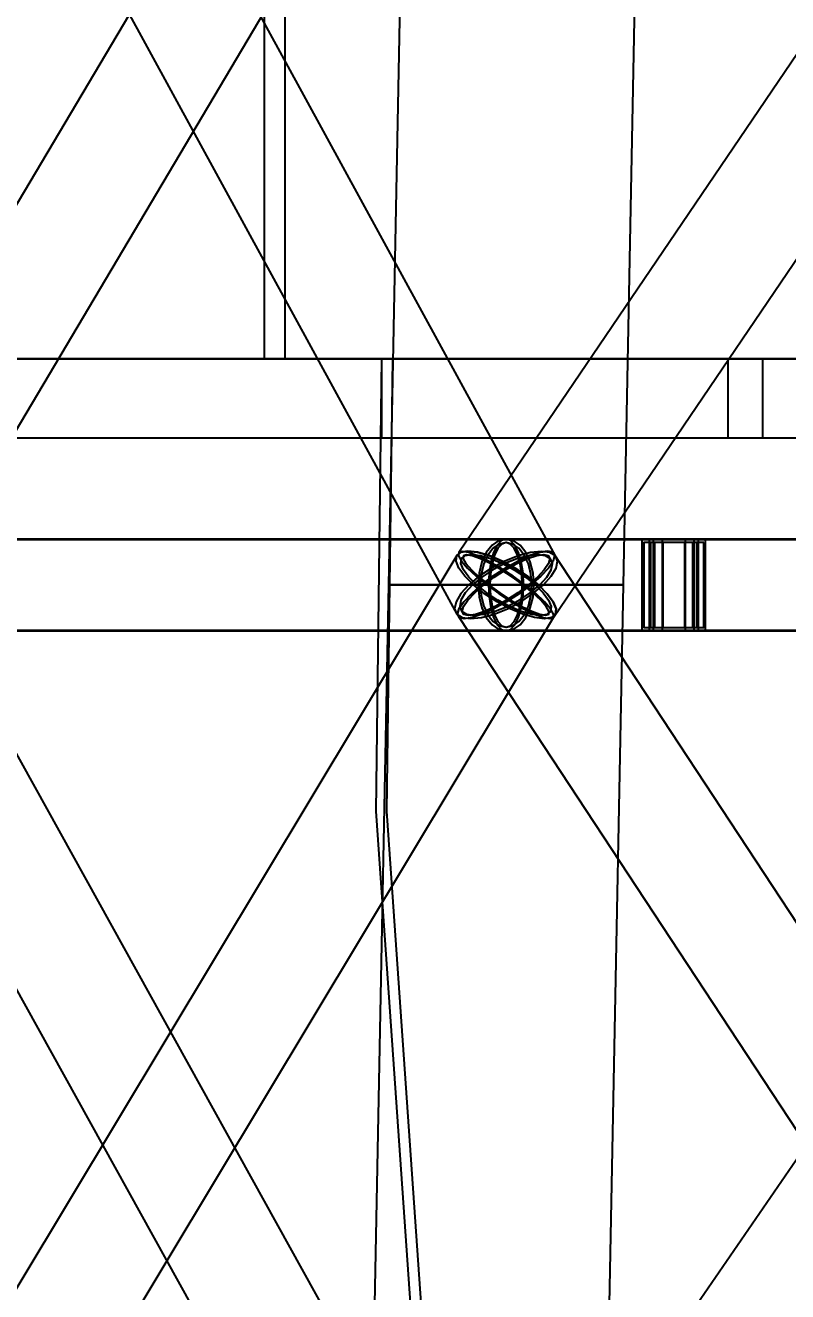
# Model space of a CAD drawing. Header units: millimetres. Extents: x -123812 to 252100, y -3000 to 639000.
# Drawn here: x -9058 to -5684, y 366874 to 372475 of the extents above; entities that cross this region are included whole.
import ezdxf

# ---------------------------------------------------------------- set-up
doc = ezdxf.new("R2010")
doc.units = ezdxf.units.MM
for name, color, linetype, lineweight in [('D-STR-DECK', 7, 'Continuous', 25), ('D-STR-DIM', 7, 'Continuous', 13), ('D-STR-STRC', 7, 'Continuous', 25)]:
    doc.layers.add(name, color=color, linetype=linetype, lineweight=lineweight)
doc.styles.add('OpenSansCondensed-Light', font='OpenSansCondensed-Light.ttf')
doc.styles.add('TOWER_UNICODE', font='Arial Unicode.ttf')
doc.dimstyles.new('EZDXF', dxfattribs={"dimtxt": 0.25, "dimasz": 0.175, "dimexe": 0.375, "dimexo": 0.125, "dimgap": 0.1, "dimtad": 1, "dimlfac": 100, "dimzin": 12, "dimdsep": 46, "dimtxsty": 'OpenSansCondensed-Light', "dimblk": 'ARCHTICK', "dimcen": 2.5, "dimazin": 3, "dimtfac": 0.5, "dimtmove": 2, "dimatfit": 3})

# ---------------------------------------------------------------- blocks, each defined once
blk = doc.blocks.new('_ARCHTICK')
at = {"color": 0, "linetype": 'BYBLOCK', "const_width": 0.15}
blk.add_lwpolyline([(-0.5, -0.5), (0.5, 0.5)], dxfattribs=at)

msp = doc.modelspace()

# ---------------------------------------------------------------- linework, layer by layer
at = {"layer": 'D-STR-DECK'}
for points in [[(-11313.7, 371000), (-11313.7, 375000), (-7910, 375000), (-7910, 371000)], [(-11313.7, 371000), (-11313.7, 375000), (-7910, 375000), (-7910, 371000)], [(-8000, 371000), (-8000, 375000), (-4094.5, 375000), (-4094.5, 371000)], [(-8000, 371000), (-8000, 375000), (-4094.5, 375000), (-4094.5, 371000)], [(-28900, 370650), (-28900, 371000), (-5948.7, 371000), (-5948.7, 370650)], [(-28900, 370650), (-28900, 371000), (-5948.7, 371000), (-5948.7, 370650)], [(-28652.8, 370650), (-28652.8, 371000), (-5795.6, 371000), (-5795.6, 370650)], [(-28652.8, 370650), (-28652.8, 371000), (-5795.6, 371000), (-5795.6, 370650)], [(-27915.3, 370650), (-27915.3, 371000), (-5543.3, 371000), (-5543.3, 370650)], [(-27915.3, 370650), (-27915.3, 371000), (-5543.3, 371000), (-5543.3, 370650)], [(-26700.1, 370650), (-26700.1, 371000), (-5196.2, 371000), (-5196.2, 370650)], [(-26700.1, 370650), (-26700.1, 371000), (-5196.2, 371000), (-5196.2, 370650)], [(-25028.1, 370650), (-25028.1, 371000), (-4760.1, 371000), (-4760.1, 370650)], [(-25028.1, 370650), (-25028.1, 371000), (-4760.1, 371000), (-4760.1, 370650)], [(-22927.9, 370650), (-22927.9, 371000), (-4242.6, 371000), (-4242.6, 370650)], [(-22927.9, 370650), (-22927.9, 371000), (-4242.6, 371000), (-4242.6, 370650)], [(-20435.4, 370650), (-20435.4, 371000), (-3652.6, 371000), (-3652.6, 370650)], [(-20435.4, 370650), (-20435.4, 371000), (-3652.6, 371000), (-3652.6, 370650)], [(-17593.2, 370650), (-17593.2, 371000), (-3000, 371000), (-3000, 370650)], [(-17593.2, 370650), (-17593.2, 371000), (-3000, 371000), (-3000, 370650)], [(-14450, 370650), (-14450, 371000), (-2296.1, 371000), (-2296.1, 370650)], [(-14450, 370650), (-14450, 371000), (-2296.1, 371000), (-2296.1, 370650)], [(-9651.9, 355000), (-11097.8, 369000), (-11059.6, 371000), (-7433.3, 371000), (-7459.2, 369000), (-6481.3, 355000)], [(-9651.9, 355000), (-11097.8, 369000), (-11059.6, 371000), (-7433.3, 371000), (-7459.2, 369000), (-6481.3, 355000)], [(-11059.6, 370650), (-11059.6, 371000), (-1552.9, 371000), (-1552.9, 370650)], [(-11059.6, 370650), (-11059.6, 371000), (-1552.9, 371000), (-1552.9, 370650)], [(-6527.8, 355000), (-7505.8, 369000), (-7479.9, 371000), (-3748.7, 371000), (-3761.8, 369000), (-3268.6, 355000)], [(-6527.8, 355000), (-7505.8, 369000), (-7479.9, 371000), (-3748.7, 371000), (-3761.8, 369000), (-3268.6, 355000)], [(-7479.9, 370650), (-7479.9, 371000), (-783.2, 371000), (-783.2, 370650)], [(-7479.9, 370650), (-7479.9, 371000), (-783.2, 371000), (-783.2, 370650)]]:
    msp.add_lwpolyline(points, close=True, dxfattribs=at)
at = {"layer": 'D-STR-STRC'}
for points in [[(-7052.4, 375128.5), (-10020.4, 370128.5), (-10023.1, 370104.9), (-10010.7, 370074.2), (-9984, 370038.4), (-9944.9, 370000), (-9896, 369961.6), (-9840.6, 369925.8), (-9782.6, 369895.1), (-9725.8, 369871.5), (-9674.2, 369856.7), (-9631.2, 369851.6), (-9599.9, 369856.7), (-9582.2, 369871.5), (-6614.3, 374871.5)], [(-9882, 374871.5), (-7148.8, 369871.5), (-7124.6, 369856.7), (-7087.2, 369851.6), (-7039.1, 369856.7), (-6983.6, 369871.5), (-6924.5, 369895.1), (-6865.8, 369925.8), (-6811.5, 369961.6), (-6765.4, 370000), (-6730.5, 370038.4), (-6709.2, 370074.2), (-6703, 370104.9), (-6712.3, 370128.5), (-9445.6, 375128.5)], [(-3746.9, 375143.3), (-7140.2, 370143.3), (-7141.2, 370128.5), (-7127.8, 370104.9), (-7100.9, 370074.2), (-7062.5, 370038.4), (-7015, 370000), (-6961.8, 369961.6), (-6906.5, 369925.8), (-6852.8, 369895.1), (-6804.4, 369871.5), (-6764.6, 369856.7), (-6736.1, 369851.6), (-6720.9, 369856.7), (-3327.5, 374856.7)], [(-9801.3, 369796.8), (-6930.6, 369796.8), (-6898.5, 369803.7), (-6868.7, 369824), (-6843.1, 369856.3), (-6823.4, 369898.4), (-6811.1, 369947.4), (-6806.9, 370000), (-6811.1, 370052.6), (-6823.4, 370101.6), (-6843.1, 370143.7), (-6868.7, 370176), (-6898.5, 370196.3), (-6930.6, 370203.2), (-9801.3, 370203.2)], [(-9801.3, 369796.8), (-6930.6, 369796.8), (-6898.5, 369803.7), (-6868.7, 369824), (-6843.1, 369856.3), (-6823.4, 369898.4), (-6811.1, 369947.4), (-6806.9, 370000), (-6811.1, 370052.6), (-6823.4, 370101.6), (-6843.1, 370143.7), (-6868.7, 370176), (-6898.5, 370196.3), (-6930.6, 370203.2), (-9801.3, 370203.2)], [(-3587.5, 370203.2), (-6930.6, 370203.2), (-6950.7, 370196.3), (-6969.4, 370176), (-6985.5, 370143.7), (-6997.9, 370101.6), (-7005.7, 370052.6), (-7008.3, 370000), (-7005.7, 369947.4), (-6997.9, 369898.4), (-6985.5, 369856.3), (-6969.4, 369824), (-6950.7, 369803.7), (-6930.6, 369796.8), (-3587.5, 369796.8)], [(-3587.5, 370203.2), (-6930.6, 370203.2), (-6950.7, 370196.3), (-6969.4, 370176), (-6985.5, 370143.7), (-6997.9, 370101.6), (-7005.7, 370052.6), (-7008.3, 370000), (-7005.7, 369947.4), (-6997.9, 369898.4), (-6985.5, 369856.3), (-6969.4, 369824), (-6950.7, 369803.7), (-6930.6, 369796.8), (-3587.5, 369796.8)], [(-9720.4, 364870.3), (-6712.2, 369870.3), (-6709.3, 369894.1), (-6721.5, 369925.1), (-6747.9, 369961.2), (-6786.8, 370000), (-6835.5, 370038.8), (-6890.6, 370074.9), (-6948.5, 370105.9), (-7005.2, 370129.7), (-7056.7, 370144.6), (-7099.7, 370149.7), (-7131.1, 370144.6), (-7148.9, 370129.7), (-10157.1, 365129.7)], [(-6810.2, 365129.7), (-9583.7, 370129.7), (-9607.9, 370144.6), (-9645.3, 370149.7), (-9693.4, 370144.6), (-9748.8, 370129.7), (-9807.7, 370105.9), (-9866.3, 370074.9), (-9920.4, 370038.8), (-9966.3, 370000), (-10001.1, 369961.2), (-10022.2, 369925.1), (-10028.3, 369894.1), (-10018.9, 369870.3), (-7245.4, 364870.3)], [(-6819, 364855.4), (-3378.8, 369855.4), (-3377.7, 369870.3), (-3390.9, 369894.1), (-3417.5, 369925.1), (-3455.7, 369961.2), (-3502.9, 370000), (-3555.8, 370038.8), (-3610.9, 370074.9), (-3664.4, 370105.9), (-3712.7, 370129.7), (-3752.5, 370144.6), (-3781, 370149.7), (-3796.3, 370144.6), (-7236.5, 365144.6)], [(-3430.7, 365144.6), (-6723.4, 370144.6), (-6745.4, 370149.7), (-6780.1, 370144.6), (-6824.9, 370129.7), (-6877, 370105.9), (-6932.8, 370074.9), (-6988.4, 370038.8), (-7040, 370000), (-7084.2, 369961.2), (-7117.9, 369925.1), (-7138.9, 369894.1), (-7145.6, 369870.3), (-7137.7, 369855.4), (-3845, 364855.4)]]:
    msp.add_lwpolyline(points, dxfattribs=at)
for points in [[(-7450.5, 370000), (-6410.6, 370000), (-6313.9, 375000), (-7352.8, 375000)], [(-7450.5, 370000), (-6410.6, 370000), (-6313.9, 375000), (-7352.8, 375000)], [(-12113.2, 369800), (-6079.3, 369800), (-6079.3, 370200), (-12113.2, 370200)], [(-10860.2, 369800), (-6047.1, 369800), (-6047.1, 370200), (-10860.2, 370200)], [(-10860.2, 369800), (-6047.1, 369800), (-6047.1, 370200), (-10860.2, 370200)], [(-7054.3, 370000), (-7050, 369947.4), (-7037.7, 369898.4), (-7018, 369856.3), (-6992.4, 369824), (-6962.6, 369803.7), (-6930.6, 369796.8), (-6898.5, 369803.7), (-6868.7, 369824), (-6843.1, 369856.3), (-6823.4, 369898.4), (-6811.1, 369947.4), (-6806.9, 370000), (-6811.1, 370052.6), (-6823.4, 370101.6), (-6843.1, 370143.7), (-6868.7, 370176), (-6898.5, 370196.3), (-6930.6, 370203.2), (-6962.6, 370196.3), (-6992.4, 370176), (-7018, 370143.7), (-7037.7, 370101.6), (-7050, 370052.6)], [(-7054.3, 370000), (-7050, 369947.4), (-7037.7, 369898.4), (-7018, 369856.3), (-6992.4, 369824), (-6962.6, 369803.7), (-6930.6, 369796.8), (-6898.5, 369803.7), (-6868.7, 369824), (-6843.1, 369856.3), (-6823.4, 369898.4), (-6811.1, 369947.4), (-6806.9, 370000), (-6811.1, 370052.6), (-6823.4, 370101.6), (-6843.1, 370143.7), (-6868.7, 370176), (-6898.5, 370196.3), (-6930.6, 370203.2), (-6962.6, 370196.3), (-6992.4, 370176), (-7018, 370143.7), (-7037.7, 370101.6), (-7050, 370052.6)], [(-7044.5, 370000), (-7040.6, 369951.5), (-7029.2, 369906.4), (-7011.1, 369867.6), (-6987.5, 369837.9), (-6960.1, 369819.2), (-6930.6, 369812.8), (-6901.1, 369819.2), (-6873.6, 369837.9), (-6850, 369867.6), (-6831.9, 369906.4), (-6820.5, 369951.5), (-6816.6, 370000), (-6820.5, 370048.5), (-6831.9, 370093.6), (-6850, 370132.4), (-6873.6, 370162.1), (-6901.1, 370180.8), (-6930.6, 370187.2), (-6960.1, 370180.8), (-6987.5, 370162.1), (-7011.1, 370132.4), (-7029.2, 370093.6), (-7040.6, 370048.5)], [(-7044.5, 370000), (-7040.6, 369951.5), (-7029.2, 369906.4), (-7011.1, 369867.6), (-6987.5, 369837.9), (-6960.1, 369819.2), (-6930.6, 369812.8), (-6901.1, 369819.2), (-6873.6, 369837.9), (-6850, 369867.6), (-6831.9, 369906.4), (-6820.5, 369951.5), (-6816.6, 370000), (-6820.5, 370048.5), (-6831.9, 370093.6), (-6850, 370132.4), (-6873.6, 370162.1), (-6901.1, 370180.8), (-6930.6, 370187.2), (-6960.1, 370180.8), (-6987.5, 370162.1), (-7011.1, 370132.4), (-7029.2, 370093.6), (-7040.6, 370048.5)], [(-7008.3, 370000), (-7005.7, 369947.4), (-6997.9, 369898.4), (-6985.5, 369856.3), (-6969.4, 369824), (-6950.7, 369803.7), (-6930.6, 369796.8), (-6910.4, 369803.7), (-6891.7, 369824), (-6875.6, 369856.3), (-6863.2, 369898.4), (-6855.4, 369947.4), (-6852.8, 370000), (-6855.4, 370052.6), (-6863.2, 370101.6), (-6875.6, 370143.7), (-6891.7, 370176), (-6910.4, 370196.3), (-6930.6, 370203.2), (-6950.7, 370196.3), (-6969.4, 370176), (-6985.5, 370143.7), (-6997.9, 370101.6), (-7005.7, 370052.6)], [(-7008.3, 370000), (-7005.7, 369947.4), (-6997.9, 369898.4), (-6985.5, 369856.3), (-6969.4, 369824), (-6950.7, 369803.7), (-6930.6, 369796.8), (-6910.4, 369803.7), (-6891.7, 369824), (-6875.6, 369856.3), (-6863.2, 369898.4), (-6855.4, 369947.4), (-6852.8, 370000), (-6855.4, 370052.6), (-6863.2, 370101.6), (-6875.6, 370143.7), (-6891.7, 370176), (-6910.4, 370196.3), (-6930.6, 370203.2), (-6950.7, 370196.3), (-6969.4, 370176), (-6985.5, 370143.7), (-6997.9, 370101.6), (-7005.7, 370052.6)], [(-7002.2, 370000), (-6999.8, 369951.5), (-6992.6, 369906.4), (-6981.2, 369867.6), (-6966.4, 369837.9), (-6949.1, 369819.2), (-6930.6, 369812.8), (-6912, 369819.2), (-6894.7, 369837.9), (-6879.9, 369867.6), (-6868.5, 369906.4), (-6861.4, 369951.5), (-6858.9, 370000), (-6861.4, 370048.5), (-6868.5, 370093.6), (-6879.9, 370132.4), (-6894.7, 370162.1), (-6912, 370180.8), (-6930.6, 370187.2), (-6949.1, 370180.8), (-6966.4, 370162.1), (-6981.2, 370132.4), (-6992.6, 370093.6), (-6999.8, 370048.5)], [(-7002.2, 370000), (-6999.8, 369951.5), (-6992.6, 369906.4), (-6981.2, 369867.6), (-6966.4, 369837.9), (-6949.1, 369819.2), (-6930.6, 369812.8), (-6912, 369819.2), (-6894.7, 369837.9), (-6879.9, 369867.6), (-6868.5, 369906.4), (-6861.4, 369951.5), (-6858.9, 370000), (-6861.4, 370048.5), (-6868.5, 370093.6), (-6879.9, 370132.4), (-6894.7, 370162.1), (-6912, 370180.8), (-6930.6, 370187.2), (-6949.1, 370180.8), (-6966.4, 370162.1), (-6981.2, 370132.4), (-6992.6, 370093.6), (-6999.8, 370048.5)], [(-6047.1, 370200), (-6329.9, 370200), (-6329.9, 369800), (-6047.1, 369800)], [(-6047.1, 370200), (-6329.9, 370200), (-6329.9, 369800), (-6047.1, 369800)], [(-6055.6, 370188), (-6321.4, 370188), (-6321.4, 369812), (-6055.6, 369812)], [(-6055.6, 370188), (-6321.4, 370188), (-6321.4, 369812), (-6055.6, 369812)], [(-6079.3, 370200), (-6297.7, 370200), (-6297.7, 369800), (-6079.3, 369800)], [(-6085.9, 370188), (-6291.1, 370188), (-6291.1, 369812), (-6085.9, 369812)], [(-6279, 369800), (90.5, 369800), (90.5, 370200), (-6279, 370200)], [(-6097.9, 370200), (-6279, 370200), (-6279, 369800), (-6097.9, 369800)], [(-6103.4, 370188), (-6273.6, 370188), (-6273.6, 369812), (-6103.4, 369812)], [(-6240.3, 369800), (51.8, 369800), (51.8, 370200), (-6240.3, 370200)], [(-6136.7, 370200), (-6240.3, 370200), (-6240.3, 369800), (-6136.7, 369800)], [(-6240.3, 369800), (51.8, 369800), (51.8, 370200), (-6240.3, 370200)], [(-6136.7, 370200), (-6240.3, 370200), (-6240.3, 369800), (-6136.7, 369800)], [(-6139.8, 370188), (-6237.2, 370188), (-6237.2, 369812), (-6139.8, 369812)], [(-6139.8, 370188), (-6237.2, 370188), (-6237.2, 369812), (-6139.8, 369812)], [(-7095.8, 370000), (-7130.7, 369961.6), (-7151.9, 369925.8), (-7158.1, 369895.1), (-7148.8, 369871.5), (-7124.6, 369856.7), (-7087.2, 369851.6), (-7039.1, 369856.7), (-6983.6, 369871.5), (-6924.5, 369895.1), (-6865.8, 369925.8), (-6811.5, 369961.6), (-6765.4, 370000), (-6730.5, 370038.4), (-6709.2, 370074.2), (-6703, 370104.9), (-6712.3, 370128.5), (-6736.5, 370143.3), (-6774, 370148.4), (-6822, 370143.3), (-6877.5, 370128.5), (-6936.6, 370104.9), (-6995.3, 370074.2), (-7049.6, 370038.4)], [(-6786.8, 370000), (-6747.9, 369961.2), (-6721.5, 369925.1), (-6709.3, 369894.1), (-6712.2, 369870.3), (-6730, 369855.4), (-6761.4, 369850.3), (-6804.4, 369855.4), (-6856, 369870.3), (-6912.6, 369894.1), (-6970.5, 369925.1), (-7025.6, 369961.2), (-7074.3, 370000), (-7113.2, 370038.8), (-7139.6, 370074.9), (-7151.8, 370105.9), (-7148.9, 370129.7), (-7131.1, 370144.6), (-7099.7, 370149.7), (-7056.7, 370144.6), (-7005.2, 370129.7), (-6948.5, 370105.9), (-6890.6, 370074.9), (-6835.5, 370038.8)], [(-6821.1, 370000), (-6872.7, 369961.2), (-6928.3, 369925.1), (-6984.1, 369894.1), (-7036.2, 369870.3), (-7081.1, 369855.4), (-7115.7, 369850.3), (-7137.7, 369855.4), (-7145.6, 369870.3), (-7138.9, 369894.1), (-7117.9, 369925.1), (-7084.2, 369961.2), (-7040, 370000), (-6988.4, 370038.8), (-6932.8, 370074.9), (-6877, 370105.9), (-6824.9, 370129.7), (-6780.1, 370144.6), (-6745.4, 370149.7), (-6723.4, 370144.6), (-6715.5, 370129.7), (-6722.2, 370105.9), (-6743.2, 370074.9), (-6776.9, 370038.8)], [(-7015, 370000), (-6961.8, 369961.6), (-6906.5, 369925.8), (-6852.8, 369895.1), (-6804.4, 369871.5), (-6764.6, 369856.7), (-6736.1, 369851.6), (-6720.9, 369856.7), (-6719.9, 369871.5), (-6733.3, 369895.1), (-6760.2, 369925.8), (-6798.6, 369961.6), (-6846.1, 370000), (-6899.3, 370038.4), (-6954.6, 370074.2), (-7008.3, 370104.9), (-7056.7, 370128.5), (-7096.5, 370143.3), (-7125, 370148.4), (-7140.2, 370143.3), (-7141.2, 370128.5), (-7127.8, 370104.9), (-7100.9, 370074.2), (-7062.5, 370038.4)], [(-7079.5, 370000), (-7111, 369965.4), (-7130.1, 369933.1), (-7135.7, 369905.4), (-7127.3, 369884.2), (-7105.5, 369870.8), (-7071.7, 369866.2), (-7028.4, 369870.8), (-6978.4, 369884.2), (-6925.1, 369905.4), (-6872.2, 369933.1), (-6823.2, 369965.4), (-6781.6, 370000), (-6750.1, 370034.6), (-6731, 370066.9), (-6725.4, 370094.6), (-6733.8, 370115.8), (-6755.6, 370129.2), (-6789.4, 370133.8), (-6832.7, 370129.2), (-6882.8, 370115.8), (-6936, 370094.6), (-6988.9, 370066.9), (-7037.9, 370034.6)], [(-6800.9, 370000), (-6765.9, 369965.1), (-6742.1, 369932.5), (-6731.1, 369904.5), (-6733.7, 369883.1), (-6749.7, 369869.6), (-6778.1, 369865), (-6816.8, 369869.6), (-6863.3, 369883.1), (-6914.4, 369904.5), (-6966.6, 369932.5), (-7016.3, 369965.1), (-7060.2, 370000), (-7095.2, 370034.9), (-7119.1, 370067.5), (-7130, 370095.5), (-7127.4, 370116.9), (-7111.4, 370130.4), (-7083.1, 370135), (-7044.3, 370130.4), (-6997.8, 370116.9), (-6946.7, 370095.5), (-6894.6, 370067.5), (-6844.8, 370034.9)], [(-6831.9, 370000), (-6878.4, 369965.1), (-6928.5, 369932.5), (-6978.8, 369904.5), (-7025.8, 369883.1), (-7066.2, 369869.6), (-7097.5, 369865), (-7117.3, 369869.6), (-7124.5, 369883.1), (-7118.4, 369904.5), (-7099.5, 369932.5), (-7069.1, 369965.1), (-7029.2, 370000), (-6982.7, 370034.9), (-6932.6, 370067.5), (-6882.3, 370095.5), (-6835.3, 370116.9), (-6794.9, 370130.4), (-6763.6, 370135), (-6743.8, 370130.4), (-6736.7, 370116.9), (-6742.7, 370095.5), (-6761.6, 370067.5), (-6792, 370034.9)], [(-7006.7, 370000), (-6958.8, 369965.4), (-6908.9, 369933.1), (-6860.5, 369905.4), (-6816.8, 369884.2), (-6781, 369870.8), (-6755.3, 369866.2), (-6741.5, 369870.8), (-6740.7, 369884.2), (-6752.7, 369905.4), (-6776.9, 369933.1), (-6811.6, 369965.4), (-6854.4, 370000), (-6902.3, 370034.6), (-6952.2, 370066.9), (-7000.6, 370094.6), (-7044.3, 370115.8), (-7080.2, 370129.2), (-7105.8, 370133.8), (-7119.6, 370129.2), (-7120.4, 370115.8), (-7108.4, 370094.6), (-7084.2, 370066.9), (-7049.5, 370034.6)], [(-7548.2, 365000), (-6507.4, 365000), (-6410.6, 370000), (-7450.5, 370000)], [(-7548.2, 365000), (-6507.4, 365000), (-6410.6, 370000), (-7450.5, 370000)], [(-6410.6, 370000), (-6428.3, 370000), (-6480.3, 370000), (-6562.9, 370000), (-6670.6, 370000), (-6796, 370000), (-6930.6, 370000), (-7065.1, 370000), (-7190.5, 370000), (-7298.2, 370000), (-7380.8, 370000), (-7432.8, 370000), (-7450.5, 370000), (-7432.8, 370000), (-7380.8, 370000), (-7298.2, 370000), (-7190.5, 370000), (-7065.1, 370000), (-6930.6, 370000), (-6796, 370000), (-6670.6, 370000), (-6562.9, 370000), (-6480.3, 370000), (-6428.3, 370000)], [(-6410.6, 370000), (-6428.3, 370000), (-6480.3, 370000), (-6562.9, 370000), (-6670.6, 370000), (-6796, 370000), (-6930.6, 370000), (-7065.1, 370000), (-7190.5, 370000), (-7298.2, 370000), (-7380.8, 370000), (-7432.8, 370000), (-7450.5, 370000), (-7432.8, 370000), (-7380.8, 370000), (-7298.2, 370000), (-7190.5, 370000), (-7065.1, 370000), (-6930.6, 370000), (-6796, 370000), (-6670.6, 370000), (-6562.9, 370000), (-6480.3, 370000), (-6428.3, 370000)]]:
    msp.add_lwpolyline(points, close=True, dxfattribs=at)

# ---------------------------------------------------------------- dimensions: what is measured, and where the dimension line sits
at = {"layer": 'D-STR-DIM'}
msp.add_linear_dim(base=(-112000, 0), p1=(0, 0), p2=(0, 634000), angle=90, dimstyle='EZDXF', override={"dimtxt": 8400, "dimasz": 3750, "dimexe": 2100, "dimexo": 1800, "dimgap": 2100, "dimtad": 1, "dimdec": 0, "dimlfac": 1, "dimlunit": 2, "dimtxsty": 'TOWER_UNICODE', "dimclrd": 7, "dimclre": 7, "dimclrt": 7}, dxfattribs=at).render()

doc.saveas('drawing.dxf')
